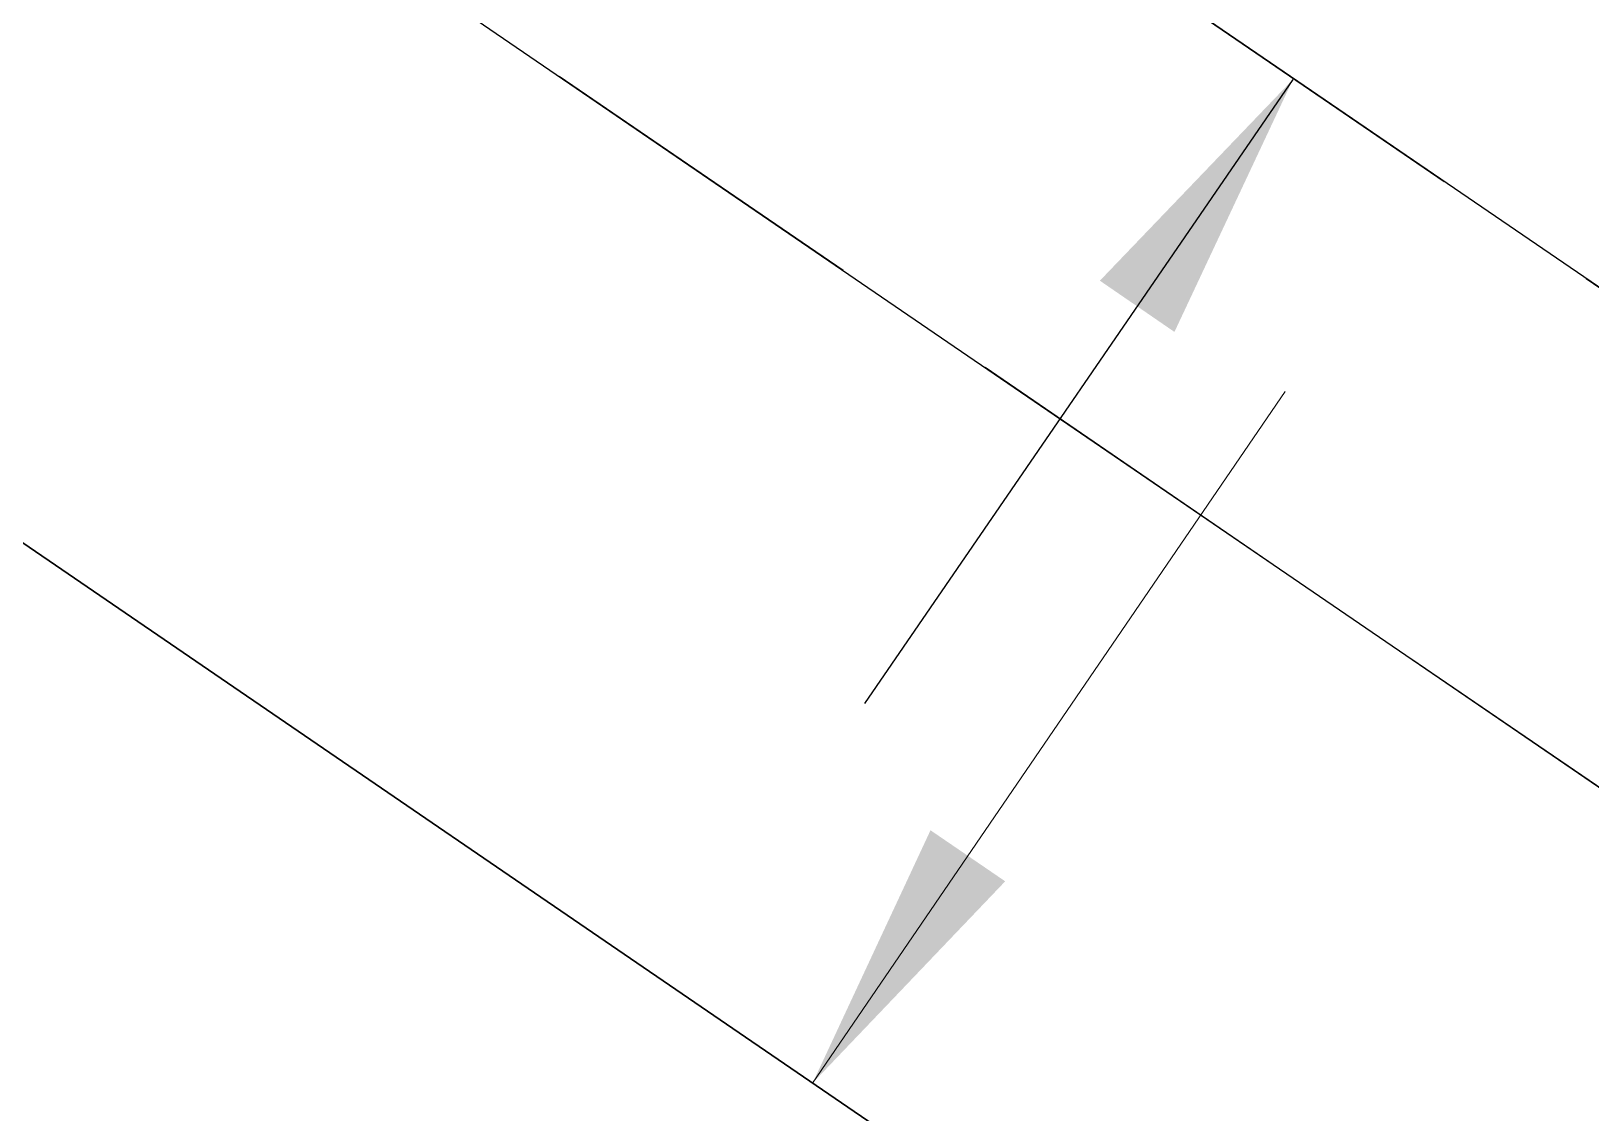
# Model space of a CAD drawing. Extents: x 363066 to 375462, y 6077936 to 6083550.
# Drawn here: x 373807 to 373863.7, y 6079569.3 to 6079608.6 of the extents above; entities that cross this region are included whole.
import ezdxf

# ---------------------------------------------------------------- set-up
doc = ezdxf.new("R2010")
doc.units = 0
doc.header["$LTSCALE"] = 5
doc.linetypes.add('foc-FLOWLINE', pattern=[3.75, 2.5, -1.25])
for name, color, linetype in [('C-RW', 13, 'Continuous'), ('F-EZE', 190, 'foc-FLOWLINE'), ('F-RW', 190, 'Continuous')]:
    doc.layers.add(name, color=color, linetype=linetype)
doc.layers.add('F-RW-T', color=190, linetype='Continuous', lineweight=9)
doc.styles.add('80CG', font='ARIALN.TTF', dxfattribs={"height": 10})
doc.dimstyles.new('Compass 5 000', dxfattribs={"dimscale": 5, "dimtxt": 9, "dimasz": 2, "dimexe": 0.2, "dimexo": 0.0625, "dimgap": 0.5, "dimtad": 0, "dimtih": 1, "dimtoh": 1, "dimzin": 0, "dimdsep": 46, "dimtxsty": '80CG', "dimcen": 0.1, "dimse1": 1, "dimse2": 1, "dimclrd": 256, "dimclrt": 256, "dimaunit": 1, "dimadec": 4, "dimazin": 0, "dimtfac": 0.06, "dimtofl": 0, "dimtmove": 0, "dimatfit": 1, "dimfxl": 0.2, "dimtolj": 1, "dimtzin": 0, "dimlwd": -1, "dimarcsym": 0})

msp = doc.modelspace()

# ---------------------------------------------------------------- linework, layer by layer
at = {"layer": 'C-RW', "flags": 128}
msp.add_lwpolyline([(374251.112, 6079325.977), (374242.19, 6079332.104), (374230.166, 6079341.07), (374229.21, 6079341.778), (374217.203, 6079350.743), (374213.185, 6079353.743), (374206.133, 6079359.004), (374194.133, 6079367.964), (374177.878, 6079380.094), (374161.726, 6079392.147), (374161.313, 6079392.456), (374157.55, 6079395.265), (374140.036, 6079408.333), (374137.332, 6079410.35), (374136.932, 6079410.649), (374119.653, 6079423.543), (374103.856, 6079435.33), (373751.064, 6079676.434)], dxfattribs=at)
at = {"layer": 'F-EZE', "flags": 128}
msp.add_lwpolyline([(374537.664, 6079045.101), (374568.353, 6079089.913), (374547.164, 6079104.485), (374532.297, 6079114.673), (374524.09, 6079120.325), (374286.72, 6079283.384), (374283.395, 6079285.657), (374272.615, 6079271.234), (374260.977, 6079255.656), (374220.96, 6079285.524), (374199.329, 6079301.67), (374187.314, 6079310.637), (374154.911, 6079334.824), (374138.77, 6079346.872), (374138.21, 6079347.29), (374134.584, 6079349.997), (374117.7, 6079362.6), (374114.377, 6079365.081), (374113.831, 6079365.488), (374097.319, 6079377.814), (374072.88, 6079396.057), (374088.331, 6079427.771), (374030.953, 6079466.985), (373750.564, 6079658.607), (373742.601, 6079664.05), (373720.955, 6079678.842), (373637.276, 6079736.03), (373472.383, 6079806.131), (373348.99, 6079884.445), (373346.287, 6079880.239), (373270.654, 6079928.242), (373243.083, 6079946.216), (373194.706, 6079977.769), (373011.152, 6080097.489), (372943.179, 6080172.318), (372934.23, 6080182.371), (372928.391, 6080188.917), (372927.202, 6080190.262), (372869.501, 6080255.039), (372869.148, 6080255.414), (372855.666, 6080266.083), (372551.563, 6080476.072), (372481.303, 6080523.19), (372403.624, 6080588.132), (372266.744, 6080713.988), (372174.591, 6080801.44), (372149.643, 6080825.116), (372120.258, 6080853.002), (371815.288, 6081142.417), (371680.737, 6081270.105), (371676.649, 6081265.804), (371673.299, 6081263.406), (371662.822, 6081273.354), (371640.183, 6081294.837), (371636.781, 6081298.069), (371627.069, 6081307.292), (371614.04, 6081319.677), (371607.168, 6081326.208), (371594.114, 6081338.613), (371581.151, 6081350.932), (371582.13, 6081356.312), (371579.131, 6081359.149), (371582.815, 6081363.044), (371441.06, 6081497.57), (371334.803, 6081598.409), (371325.054, 6081607.66), (371300.407, 6081631.049), (371288.787, 6081642.078), (371277.91, 6081652.4), (371116.064, 6081805.992), (371065.326, 6081846.169), (371025.727, 6081873), (370957.056, 6081901.509), (370912.96, 6081914.976), (370793.39, 6081933.586), (370794.041, 6081938.063), (370788.25, 6081938.908), (370789.126, 6081944.835), (370794.905, 6081943.998), (370796.272, 6081953.39), (370773.001, 6081957.015), (370753.242, 6081960.093), (370549.542, 6081991.823), (370519.499, 6081996.503), (370349.532, 6082022.979), (370231.71, 6081935.43), (370103.245, 6081954.166), (370016.131, 6082071.292), (369866.734, 6082091.746), (369838.429, 6082111.736), (369716.736, 6082128.723), (369715.011, 6082128.964), (369230.24, 6082202.585), (368935.39, 6082243.704), (368927.856, 6082206.072), (368922.49, 6082206.779), (368892.427, 6082210.738), (368890.801, 6082210.952), (368875.9, 6082212.916), (368870.933, 6082213.57), (368865.961, 6082214.225), (368853.057, 6082215.925), (368847.236, 6082216.692), (368775.125, 6082226.788), (368687.89, 6082236.957), (368546.601, 6082245.142), (368478.4, 6082278.692), (368088.315, 6082294.723), (368018.681, 6082297.584), (368003.607, 6082298.204), (367995.58, 6082298.534), (367868.012, 6082305.274), (367850.544, 6082296.225), (367808.407, 6082298.285), (367793.162, 6082299.03), (367788.416, 6082299.263), (367783.174, 6082299.519), (367754.406, 6082300.926), (367737.011, 6082311.867), (367725.427, 6082312.424), (367721.4, 6082312.618), (367317.485, 6082332.074), (367292.964, 6082334.217), (367262.864, 6082336.847), (367224.466, 6082340.202), (367177.492, 6082347.572), (367081.923, 6082363.52), (367034.664, 6082368.861), (366999.69, 6082370.187), (366523.486, 6082376.815), (366518.804, 6082376.88), (366506.262, 6082377.609), (366457.702, 6082380.436), (365896.807, 6082413.083), (365814.45, 6082412.929), (365740.243, 6082405.825), (365686.666, 6082396.527), (365661.569, 6082390.16), (365631.159, 6082382.443), (365333.705, 6082306.968), (365319.358, 6082303.014), (365288.292, 6082294.447), (365266.643, 6082288.478), (365263.618, 6082298.017), (365262.103, 6082302.782), (365285.895, 6082309.343), (365314.83, 6082317.322), (365329.297, 6082321.311), (365329.794, 6082321.448), (365631.626, 6082398.033), (365662.036, 6082405.75), (365683.535, 6082411.205), (365738.243, 6082420.698), (365813.72, 6082427.925), (365897.233, 6082428.082), (366458.137, 6082395.078), (366478.156, 6082393.901), (366507.791, 6082392.544), (366515.448, 6082392.205), (366524.058, 6082391.827), (366532.85, 6082391.702), (367000.078, 6082385.18), (367035.792, 6082383.826), (367084.001, 6082378.378), (367180.085, 6082362.342), (367226.283, 6082355.097), (367263.308, 6082351.862), (367293.408, 6082349.232), (367318.499, 6082347.04), (367783.58, 6082324.637), (367783.505, 6082320.492), (367783.415, 6082314.755), (367788.647, 6082314.479), (367793.402, 6082314.227), (367808.634, 6082313.421), (367844.452, 6082311.528), (367844.66, 6082316.52), (367844.867, 6082321.515), (367997.846, 6082313.432), (367999.41, 6082313.354), (368005.87, 6082313.086), (368020.944, 6082312.469), (368088.755, 6082309.684), (368482.178, 6082293.546), (368550.498, 6082259.938), (368689.212, 6082251.902), (368781.521, 6082240.903), (368850.161, 6082231.368), (368855.984, 6082230.616), (368868.899, 6082228.947), (368873.874, 6082228.305), (368878.843, 6082227.663), (368892.868, 6082225.851), (368893.752, 6082225.737), (368908.755, 6082223.799), (368916.024, 6082261.55), (368920.844, 6082260.879), (368924.056, 6082260.431), (369232.394, 6082217.43), (369717.174, 6082143.807), (369739.577, 6082140.405), (369844.109, 6082126.089), (369872.396, 6082106.111), (370011.919, 6082087.009), (370106.574, 6081959.744), (370230.122, 6081941.725), (370358.105, 6082036.825), (370519.934, 6082011.616), (370549.977, 6082006.936), (370755.402, 6081974.937), (370775.161, 6081971.859), (370799.859, 6081968.012), (370813.249, 6081965.926), (370810.368, 6081946.125), (370916.321, 6081929.633), (370962.135, 6081915.642), (371032.882, 6081886.271), (371074.201, 6081858.275), (371125.902, 6081817.335), (371288.217, 6081663.298), (371299.094, 6081652.975), (371322.87, 6081630.413), (371335.379, 6081618.541), (371599.45, 6081367.937), (371597.324, 6081356.256), (371610.383, 6081343.864), (371617.256, 6081337.343), (371630.279, 6081324.986), (371639.801, 6081315.951), (371643.406, 6081312.53), (371650.591, 6081305.676), (371666.005, 6081291.095), (371668.753, 6081288.487), (371672.372, 6081285.047), (371679.207, 6081292.265), (372120.832, 6080873.152), (372150.216, 6080845.254), (372197.063, 6080800.8), (372277.03, 6080724.906), (372413.565, 6080599.372), (372490.378, 6080535.155), (372559.998, 6080488.472), (372864.543, 6080278.177), (372879.283, 6080266.579), (372929.009, 6080210.767), (372934.979, 6080204.066), (372942.008, 6080196.176), (372943.894, 6080194.059), (372954.079, 6080182.628), (372998.618, 6080133.535), (373004.253, 6080127.325), (373008.033, 6080123.158), (373235.466, 6079976.609), (373284.461, 6079945.04), (373479.383, 6079819.454), (373644.513, 6079749.253), (373721.456, 6079696.669), (373751.064, 6079676.434), (374103.856, 6079435.33), (374119.653, 6079423.543), (374106.257, 6079396.101), (374123.065, 6079383.541), (374123.553, 6079383.177), (374126.628, 6079380.88), (374143.762, 6079368.086), (374147.442, 6079365.338), (374147.943, 6079364.964), (374162.01, 6079354.459), (374164.222, 6079353.177), (374199.248, 6079326.652), (374211.251, 6079317.689), (374232.877, 6079301.54), (374236.876, 6079298.554), (374242.872, 6079306.587), (374254.893, 6079297.613), (374255.631, 6079298.606), (374267.614, 6079314.63), (374279.772, 6079306.286), (374294.629, 6079296.079), (374532.794, 6079132.455), (374574.643, 6079103.702), (374589.152, 6079093.736), (374586.525, 6079089.901), (374592.053, 6079086.115), (374588.664, 6079081.166), (374583.136, 6079084.952), (374555.493, 6079044.589)], dxfattribs=at)
at = {"layer": 'F-RW', "flags": 128}
for points in [[(373750.564, 6079658.607), (374030.953, 6079466.985), (374070.539, 6079391.343), (374095.169, 6079373.411), (374112.283, 6079360.95), (374115.684, 6079358.474), (374132.626, 6079346.139), (374136.841, 6079343.07), (374153.091, 6079331.238), (374185.23, 6079307.839), (374197.354, 6079299.015), (374219.176, 6079283.125), (374259.541, 6079253.739), (374313.721, 6079243.028), (374514.107, 6079105.423), (374531.702, 6079093.338), (374543.392, 6079085.315), (374530.972, 6079067.178), (374516.273, 6079045.716)], [(373749.729, 6079628.903), (374011.722, 6079449.853), (374051.404, 6079374.357), (374067.193, 6079344.317), (374077.348, 6079336.923), (374093.965, 6079324.824), (374097.864, 6079321.986), (374114.3, 6079310.019), (374118.523, 6079306.944), (374134.765, 6079295.118), (374161.336, 6079275.773), (374173.479, 6079266.932), (374195.303, 6079251.042), (374243.249, 6079216.133), (374298.098, 6079205.354), (374440.544, 6079107.506), (374475.564, 6079083.452), (374464.257, 6079066.961), (374458.184, 6079058.105), (374455.776, 6079054.592), (374450.976, 6079047.592)], [(374486.633, 6079046.568), (374508.771, 6079078.86), (374468.197, 6079106.722), (374304.021, 6079219.472), (374249.395, 6079230.207), (374204.254, 6079263.072), (374182.429, 6079278.961), (374170.294, 6079287.796), (374141.636, 6079308.66), (374125.391, 6079320.488), (374121.171, 6079323.561), (374104.545, 6079335.665), (374100.832, 6079338.369), (374084.029, 6079350.603), (374051.404, 6079374.357), (374011.722, 6079449.853), (373749.729, 6079628.903)]]:
    msp.add_lwpolyline(points, dxfattribs=at)

# ---------------------------------------------------------------- leaders
at = {"layer": 'C-RW'}
msp.add_leader([(373852.85, 6079606.822), (373837.28, 6079584.154)], dimstyle='Compass 5 000', override={"dimtxsty": '80CG'}, dxfattribs=at)
at = {"layer": 'F-RW-T'}
msp.add_leader([(373835.392, 6079570.359), (373852.564, 6079595.487)], dimstyle='Compass 5 000', override={"dimtxsty": '80CG'}, dxfattribs=at)

doc.saveas('drawing.dxf')
